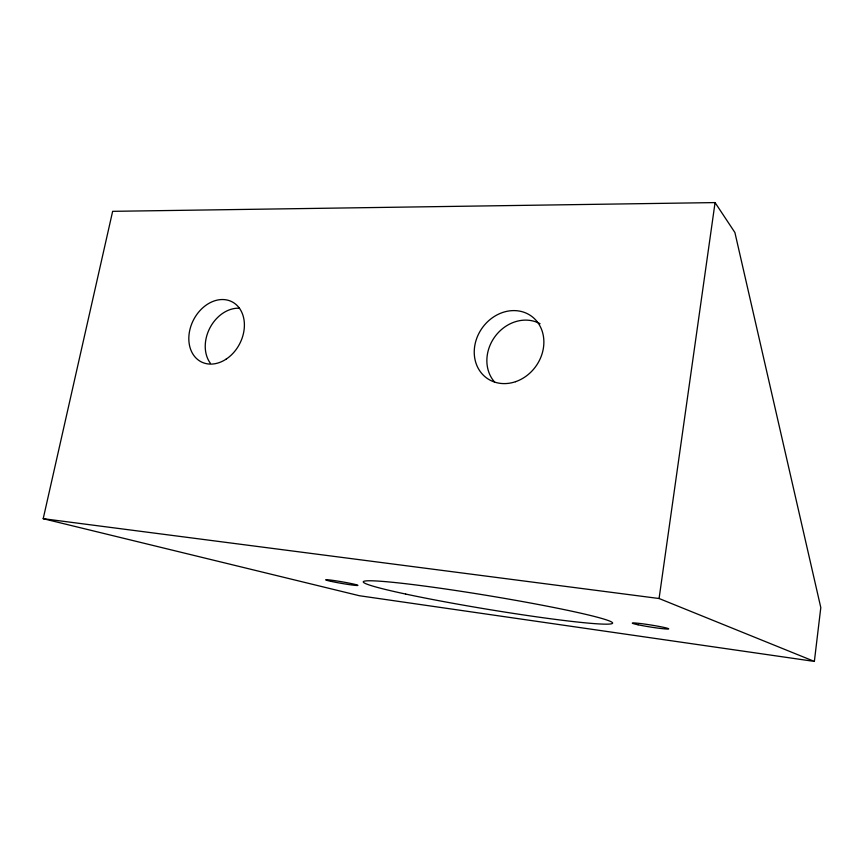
<?xml version="1.0" encoding="UTF-8"?>
<svg xmlns="http://www.w3.org/2000/svg" width="864" height="864" viewBox="0 0 864 864"><rect width="100%" height="100%" fill="white"/><g stroke="black" fill="none" stroke-linecap="round" stroke-linejoin="round"><path stroke-width="1.3" d="M814.363 661.414L820.8 607.586L734.897 232.513L715.068 202.586L112.644 211.334L43.2 518.692L359.37 595.728L814.363 661.414L659.081 598.514L43.2 518.692M659.081 598.514L715.068 202.586M210.373 363.258A33.134 25.736 -62.8 0 1 210.038 327.683A33.134 25.736 -62.8 0 1 239.501 308.221M494.608 382.061A37.4 32.508 -54.3 0 1 495.709 335.621A37.4 32.508 -54.3 0 1 540.054 323.73M226.152 359.132A33.75 25.985 -62.8 0 0 234.436 303.253A33.75 25.985 -62.8 0 0 189.238 333.05A33.75 25.985 -62.8 0 0 226.152 359.132M515.516 381.704A38.189 32.983 -54.5 0 0 535.464 319.712A38.189 32.983 -54.5 0 0 476.194 339.898A38.189 32.983 -54.5 0 0 515.516 381.704M638.064 624.78A18.414 1.026 9 0 0 668.174 629.024A18.414 1.026 9 0 0 645.106 624.143A18.414 1.026 9 0 0 638.064 624.78M330.75 581.299A16.276 0.81 9.8 0 0 357.458 585.49A16.276 0.81 9.8 0 0 337.478 581.062A16.276 0.81 9.8 0 0 330.75 581.299M405.637 594.054A126.403 6.793 9.4 0 0 609.833 624.035A126.403 6.793 9.4 0 0 446.828 589.183A126.403 6.793 9.4 0 0 405.637 594.054"/></g></svg>
